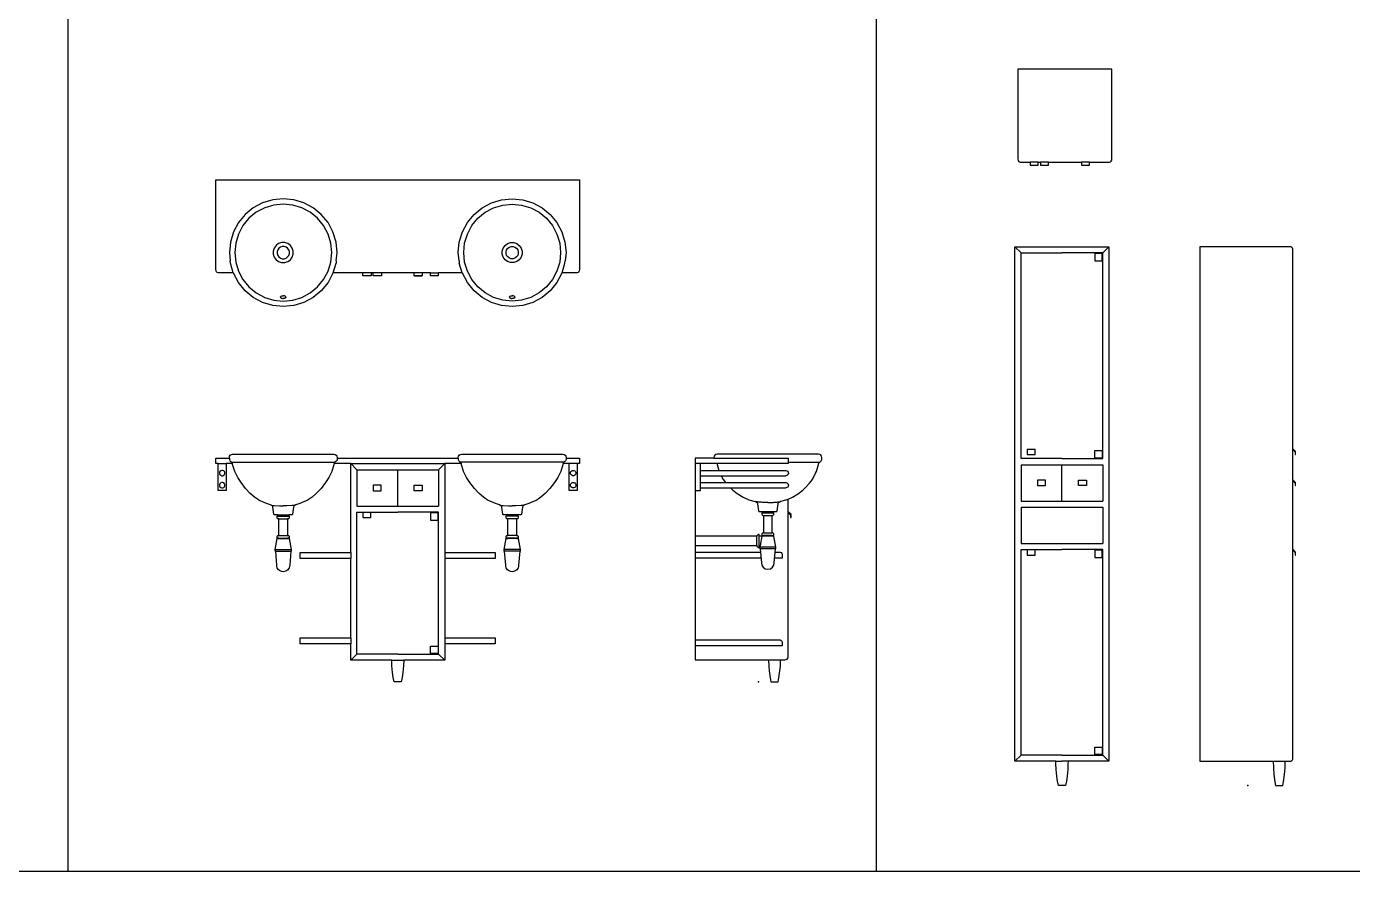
# Model space of a CAD drawing. Header units: millimetres. Extents: x 238.8 to 256.8, y 165 to 177.8.
# Drawn here: x 247.605 to 252.528, y 164.971 to 168.107 of the extents above; entities that cross this region are included whole.
import ezdxf

# ---------------------------------------------------------------- set-up
doc = ezdxf.new("R2010")
doc.units = ezdxf.units.MM

msp = doc.modelspace()

# ---------------------------------------------------------------- linework, layer by layer
at = {"color": 252}
for p, q in [((247.7604, 164.971), (247.7604, 177.771)), ((250.7604, 177.771), (250.7604, 164.971)), ((256.7604, 164.971), (238.7604, 164.971))]:
    msp.add_line(p, q, dxfattribs=at)
at = {"color": 175}
for p, q in [((251.3613, 167.604), (251.3313, 167.604)), ((251.3998, 167.604), (251.3698, 167.604)), ((251.5517, 167.604), (251.5217, 167.604)), ((248.4818, 167.4527), (248.4473, 167.4343)), ((248.5194, 167.4641), (248.4818, 167.4527)), ((248.5233, 167.4445), (248.4895, 167.4343)), ((248.5584, 167.468), (248.5194, 167.4641)), ((248.5584, 167.448), (248.5233, 167.4445)), ((248.5974, 167.4641), (248.5584, 167.468)), ((248.5935, 167.4445), (248.5584, 167.448)), ((248.6273, 167.4343), (248.5935, 167.4445)), ((248.6349, 167.4527), (248.5974, 167.4641)), ((248.6695, 167.4343), (248.6349, 167.4527)), ((249.2973, 167.4343), (249.3318, 167.4527)), ((249.3318, 167.4527), (249.3694, 167.4641)), ((249.3395, 167.4343), (249.3733, 167.4445)), ((249.3694, 167.4641), (249.4084, 167.468)), ((249.3733, 167.4445), (249.4084, 167.448)), ((249.4084, 167.468), (249.4474, 167.4641)), ((249.4084, 167.448), (249.4435, 167.4445)), ((249.4435, 167.4445), (249.4773, 167.4343)), ((249.4474, 167.4641), (249.4849, 167.4527)), ((249.4849, 167.4527), (249.5195, 167.4343)), ((248.4169, 167.4094), (248.3921, 167.3791)), ((248.4311, 167.3952), (248.4087, 167.368)), ((248.4473, 167.4343), (248.4169, 167.4094)), ((248.4584, 167.4176), (248.4311, 167.3952)), ((248.4895, 167.4343), (248.4584, 167.4176)), ((248.6584, 167.4176), (248.6273, 167.4343)), ((248.6857, 167.3952), (248.6584, 167.4176)), ((248.6998, 167.4094), (248.6695, 167.4343)), ((248.708, 167.368), (248.6857, 167.3952)), ((248.7247, 167.3791), (248.6998, 167.4094)), ((249.2421, 167.3791), (249.2669, 167.4094)), ((249.2587, 167.368), (249.2811, 167.3952)), ((249.2669, 167.4094), (249.2973, 167.4343)), ((249.2811, 167.3952), (249.3084, 167.4176)), ((249.3084, 167.4176), (249.3395, 167.4343)), ((249.4773, 167.4343), (249.5084, 167.4176)), ((249.5084, 167.4176), (249.5357, 167.3952)), ((249.5195, 167.4343), (249.5498, 167.4094)), ((249.5357, 167.3952), (249.558, 167.368)), ((249.5498, 167.4094), (249.5747, 167.3791)), ((248.3736, 167.3445), (248.3622, 167.307)), ((248.3921, 167.3791), (248.3736, 167.3445)), ((248.4087, 167.368), (248.3921, 167.3369)), ((248.7247, 167.3369), (248.708, 167.368)), ((248.7431, 167.3445), (248.7247, 167.3791)), ((248.7545, 167.307), (248.7431, 167.3445)), ((249.2122, 167.307), (249.2236, 167.3445)), ((249.2236, 167.3445), (249.2421, 167.3791)), ((249.2421, 167.3369), (249.2587, 167.368)), ((249.558, 167.368), (249.5747, 167.3369)), ((249.5747, 167.3791), (249.5931, 167.3445)), ((249.5931, 167.3445), (249.6045, 167.307)), ((248.3622, 167.307), (248.3584, 167.268)), ((248.3818, 167.3031), (248.3784, 167.268)), ((248.3921, 167.3369), (248.3818, 167.3031)), ((248.5319, 167.2945), (248.525, 167.285)), ((248.5413, 167.3014), (248.5319, 167.2945)), ((248.5525, 167.305), (248.5413, 167.3014)), ((248.5548, 167.2907), (248.5479, 167.2885)), ((248.5642, 167.305), (248.5525, 167.305)), ((248.562, 167.2907), (248.5548, 167.2907)), ((248.5688, 167.2885), (248.562, 167.2907)), ((248.5754, 167.3014), (248.5642, 167.305)), ((248.5849, 167.2945), (248.5754, 167.3014)), ((248.5918, 167.285), (248.5849, 167.2945)), ((248.7349, 167.3031), (248.7247, 167.3369)), ((248.7384, 167.268), (248.7349, 167.3031)), ((248.7584, 167.268), (248.7545, 167.307)), ((249.2084, 167.268), (249.2122, 167.307)), ((249.2284, 167.268), (249.2318, 167.3031)), ((249.2318, 167.3031), (249.2421, 167.3369)), ((249.375, 167.285), (249.3819, 167.2945)), ((249.3819, 167.2945), (249.3913, 167.3014)), ((249.3913, 167.3014), (249.4025, 167.305)), ((249.3979, 167.2885), (249.4048, 167.2907)), ((249.4025, 167.305), (249.4142, 167.305)), ((249.4048, 167.2907), (249.412, 167.2907)), ((249.412, 167.2907), (249.4188, 167.2885)), ((249.4142, 167.305), (249.4254, 167.3014)), ((249.4254, 167.3014), (249.4349, 167.2945)), ((249.4349, 167.2945), (249.4418, 167.285)), ((249.5747, 167.3369), (249.5849, 167.3031)), ((249.5849, 167.3031), (249.5884, 167.268)), ((249.6045, 167.307), (249.6084, 167.268)), ((251.2978, 167.2672), (251.2752, 167.2898)), ((251.6016, 167.2672), (251.6242, 167.2898)), ((248.3584, 167.268), (248.3613, 167.238)), ((248.3784, 167.268), (248.3818, 167.2329)), ((248.525, 167.285), (248.5213, 167.2738)), ((248.5213, 167.2738), (248.5213, 167.2621)), ((248.5213, 167.2621), (248.525, 167.2509)), ((248.525, 167.2509), (248.5319, 167.2415)), ((248.5319, 167.2415), (248.5413, 167.2346)), ((248.5379, 167.2784), (248.5357, 167.2716)), ((248.5357, 167.2716), (248.5357, 167.2644)), ((248.5357, 167.2644), (248.5379, 167.2575)), ((248.5421, 167.2842), (248.5379, 167.2784)), ((248.5379, 167.2575), (248.5421, 167.2517)), ((248.5479, 167.2885), (248.5421, 167.2842)), ((248.5421, 167.2517), (248.5479, 167.2475)), ((248.5479, 167.2475), (248.5548, 167.2453)), ((248.5548, 167.2453), (248.562, 167.2453)), ((248.562, 167.2453), (248.5688, 167.2475)), ((248.5746, 167.2842), (248.5688, 167.2885)), ((248.5688, 167.2475), (248.5746, 167.2517)), ((248.5789, 167.2784), (248.5746, 167.2842)), ((248.5746, 167.2517), (248.5789, 167.2575)), ((248.5754, 167.2346), (248.5849, 167.2415)), ((248.5811, 167.2716), (248.5789, 167.2784)), ((248.5789, 167.2575), (248.5811, 167.2644)), ((248.5811, 167.2644), (248.5811, 167.2716)), ((248.5849, 167.2415), (248.5918, 167.2509)), ((248.5954, 167.2738), (248.5918, 167.285)), ((248.5918, 167.2509), (248.5954, 167.2621)), ((248.5954, 167.2621), (248.5954, 167.2738)), ((248.7349, 167.2329), (248.7384, 167.268)), ((248.7554, 167.238), (248.7584, 167.268)), ((249.2113, 167.238), (249.2084, 167.268)), ((249.2318, 167.2329), (249.2284, 167.268)), ((249.3713, 167.2738), (249.375, 167.285)), ((249.3713, 167.2621), (249.3713, 167.2738)), ((249.375, 167.2509), (249.3713, 167.2621)), ((249.3819, 167.2415), (249.375, 167.2509)), ((249.3913, 167.2346), (249.3819, 167.2415)), ((249.3857, 167.2716), (249.3879, 167.2784)), ((249.3857, 167.2644), (249.3857, 167.2716)), ((249.3879, 167.2575), (249.3857, 167.2644)), ((249.3879, 167.2784), (249.3921, 167.2842)), ((249.3921, 167.2517), (249.3879, 167.2575)), ((249.3921, 167.2842), (249.3979, 167.2885)), ((249.3979, 167.2475), (249.3921, 167.2517)), ((249.4048, 167.2453), (249.3979, 167.2475)), ((249.412, 167.2453), (249.4048, 167.2453)), ((249.4188, 167.2475), (249.412, 167.2453)), ((249.4188, 167.2885), (249.4246, 167.2842)), ((249.4246, 167.2517), (249.4188, 167.2475)), ((249.4246, 167.2842), (249.4289, 167.2784)), ((249.4289, 167.2575), (249.4246, 167.2517)), ((249.4349, 167.2415), (249.4254, 167.2346)), ((249.4289, 167.2784), (249.4311, 167.2716)), ((249.4311, 167.2644), (249.4289, 167.2575)), ((249.4311, 167.2716), (249.4311, 167.2644)), ((249.4418, 167.2509), (249.4349, 167.2415)), ((249.4418, 167.285), (249.4454, 167.2738)), ((249.4454, 167.2621), (249.4418, 167.2509)), ((249.4454, 167.2738), (249.4454, 167.2621)), ((249.5884, 167.268), (249.5849, 167.2329)), ((249.6084, 167.268), (249.6054, 167.238)), ((251.2978, 166.5034), (251.2978, 167.2672)), ((251.2978, 167.2672), (251.4497, 167.2672)), ((251.6016, 167.2672), (251.4497, 167.2672)), ((251.572, 167.265), (251.572, 167.2375)), ((251.5995, 167.265), (251.572, 167.265)), ((251.5995, 167.2375), (251.5995, 167.265)), ((251.6016, 166.5034), (251.6016, 167.2672)), ((248.3622, 167.229), (248.3613, 167.238)), ((248.3731, 167.193), (248.3622, 167.229)), ((248.3818, 167.2329), (248.3921, 167.1991)), ((248.3921, 167.1991), (248.4087, 167.168)), ((248.5413, 167.2346), (248.5525, 167.2309)), ((248.5525, 167.2309), (248.5642, 167.2309)), ((248.5642, 167.2309), (248.5754, 167.2346)), ((248.708, 167.168), (248.7247, 167.1991)), ((248.7247, 167.1991), (248.7349, 167.2329)), ((248.7436, 167.193), (248.7545, 167.229)), ((248.7554, 167.238), (248.7545, 167.229)), ((248.7554, 167.238), (248.7554, 167.238)), ((248.8844, 167.193), (248.8544, 167.193)), ((248.9229, 167.193), (248.8929, 167.193)), ((249.0748, 167.193), (249.0448, 167.193)), ((249.1056, 167.193), (249.1331, 167.193)), ((249.2113, 167.238), (249.2113, 167.238)), ((249.2113, 167.238), (249.2122, 167.229)), ((249.2231, 167.193), (249.2122, 167.229)), ((249.2421, 167.1991), (249.2318, 167.2329)), ((249.2587, 167.168), (249.2421, 167.1991)), ((249.4025, 167.2309), (249.3913, 167.2346)), ((249.4142, 167.2309), (249.4025, 167.2309)), ((249.4254, 167.2346), (249.4142, 167.2309)), ((249.5747, 167.1991), (249.558, 167.168)), ((249.5849, 167.2329), (249.5747, 167.1991)), ((249.5936, 167.193), (249.6045, 167.229)), ((249.6045, 167.229), (249.6054, 167.238)), ((251.572, 167.2375), (251.5995, 167.2375)), ((248.4087, 167.168), (248.4311, 167.1407)), ((248.6857, 167.1407), (248.708, 167.168)), ((249.0448, 167.1819), (249.0748, 167.1819)), ((249.2811, 167.1407), (249.2587, 167.168)), ((249.558, 167.168), (249.5357, 167.1407)), ((248.4311, 167.1407), (248.4584, 167.1183)), ((248.4584, 167.1183), (248.4895, 167.1017)), ((248.4895, 167.1017), (248.5233, 167.0914)), ((248.5484, 167.103), (248.5488, 167.1044)), ((248.5484, 167.103), (248.5488, 167.1015)), ((248.5488, 167.1044), (248.5498, 167.1056)), ((248.5488, 167.1015), (248.5498, 167.1004)), ((248.5498, 167.1056), (248.5513, 167.1065)), ((248.5498, 167.1004), (248.5513, 167.0994)), ((248.5513, 167.1065), (248.5531, 167.1072)), ((248.5513, 167.0994), (248.5531, 167.0987)), ((248.5531, 167.1072), (248.5553, 167.1077)), ((248.5531, 167.0987), (248.5553, 167.0982)), ((248.5553, 167.1077), (248.5584, 167.108)), ((248.5553, 167.0982), (248.5584, 167.098)), ((248.5615, 167.1077), (248.5584, 167.108)), ((248.5615, 167.0982), (248.5584, 167.098)), ((248.5637, 167.1072), (248.5615, 167.1077)), ((248.5637, 167.0987), (248.5615, 167.0982)), ((248.5654, 167.1065), (248.5637, 167.1072)), ((248.5654, 167.0994), (248.5637, 167.0987)), ((248.5669, 167.1056), (248.5654, 167.1065)), ((248.5669, 167.1004), (248.5654, 167.0994)), ((248.5679, 167.1044), (248.5669, 167.1056)), ((248.5679, 167.1015), (248.5669, 167.1004)), ((248.5684, 167.103), (248.5679, 167.1044)), ((248.5684, 167.103), (248.5679, 167.1015)), ((248.5935, 167.0914), (248.6273, 167.1017)), ((248.6273, 167.1017), (248.6584, 167.1183)), ((248.6584, 167.1183), (248.6857, 167.1407)), ((249.3084, 167.1183), (249.2811, 167.1407)), ((249.3395, 167.1017), (249.3084, 167.1183)), ((249.3733, 167.0914), (249.3395, 167.1017)), ((249.3984, 167.103), (249.3988, 167.1044)), ((249.3984, 167.103), (249.3988, 167.1015)), ((249.3988, 167.1044), (249.3998, 167.1056)), ((249.3988, 167.1015), (249.3998, 167.1004)), ((249.3998, 167.1056), (249.4013, 167.1065)), ((249.3998, 167.1004), (249.4013, 167.0994)), ((249.4013, 167.1065), (249.4031, 167.1072)), ((249.4013, 167.0994), (249.4031, 167.0987)), ((249.4031, 167.1072), (249.4053, 167.1077)), ((249.4031, 167.0987), (249.4053, 167.0982)), ((249.4053, 167.1077), (249.4084, 167.108)), ((249.4053, 167.0982), (249.4084, 167.098)), ((249.4115, 167.1077), (249.4084, 167.108)), ((249.4115, 167.0982), (249.4084, 167.098)), ((249.4137, 167.1072), (249.4115, 167.1077)), ((249.4137, 167.0987), (249.4115, 167.0982)), ((249.4154, 167.1065), (249.4137, 167.1072)), ((249.4154, 167.0994), (249.4137, 167.0987)), ((249.4169, 167.1056), (249.4154, 167.1065)), ((249.4169, 167.1004), (249.4154, 167.0994)), ((249.4179, 167.1044), (249.4169, 167.1056)), ((249.4179, 167.1015), (249.4169, 167.1004)), ((249.4184, 167.103), (249.4179, 167.1044)), ((249.4184, 167.103), (249.4179, 167.1015)), ((249.4773, 167.1017), (249.4435, 167.0914)), ((249.5084, 167.1183), (249.4773, 167.1017)), ((249.5357, 167.1407), (249.5084, 167.1183)), ((248.5233, 167.0914), (248.5584, 167.088)), ((248.5584, 167.088), (248.5935, 167.0914)), ((249.4084, 167.088), (249.3733, 167.0914)), ((249.4435, 167.0914), (249.4084, 167.088)), ((248.3584, 166.5048), (248.3584, 166.4999)), ((248.7584, 166.5048), (248.7584, 166.4999)), ((249.2084, 166.5048), (249.2084, 166.4999)), ((249.6084, 166.5048), (249.6084, 166.4999)), ((250.1577, 166.5048), (250.4342, 166.5048)), ((250.4342, 166.4868), (250.4342, 166.5048)), ((251.4497, 166.5034), (251.2978, 166.5034)), ((251.3203, 166.5386), (251.3203, 166.5186)), ((251.3203, 166.5386), (251.3503, 166.5386)), ((251.3203, 166.5186), (251.3503, 166.5186)), ((251.3503, 166.5186), (251.3503, 166.5386)), ((251.4497, 166.5034), (251.6016, 166.5034)), ((251.572, 166.5056), (251.572, 166.5331)), ((251.572, 166.5331), (251.5995, 166.5331)), ((251.5995, 166.5056), (251.572, 166.5056)), ((251.5995, 166.5331), (251.5995, 166.5056)), ((252.3064, 166.5386), (252.3064, 166.5366)), ((248.3168, 166.4848), (248.3468, 166.4848)), ((248.3235, 166.4553), (248.322, 166.4517)), ((248.3263, 166.4581), (248.3235, 166.4553)), ((248.3299, 166.4596), (248.3263, 166.4581)), ((248.3338, 166.4596), (248.3299, 166.4596)), ((248.3374, 166.4581), (248.3338, 166.4596)), ((248.3401, 166.4553), (248.3374, 166.4581)), ((248.3416, 166.4517), (248.3401, 166.4553)), ((248.3584, 166.4999), (248.3599, 166.4957)), ((248.3599, 166.4957), (248.3633, 166.4921)), ((248.3633, 166.4921), (248.3669, 166.4902)), ((248.3669, 166.4902), (248.3682, 166.4889)), ((248.3669, 166.4902), (248.7498, 166.4902)), ((248.3682, 166.4889), (248.3692, 166.4848)), ((248.7481, 166.4868), (248.7475, 166.4848)), ((248.7486, 166.4889), (248.7481, 166.4868)), ((248.7498, 166.4902), (248.7486, 166.4889)), ((248.7534, 166.4921), (248.7498, 166.4902)), ((248.7568, 166.4957), (248.7534, 166.4921)), ((248.7584, 166.4999), (248.7568, 166.4957)), ((248.8315, 166.4618), (248.8089, 166.4848)), ((248.8089, 166.4848), (249.1579, 166.4848)), ((248.8315, 166.4618), (249.1353, 166.4618)), ((248.8315, 166.4618), (248.8315, 166.327)), ((248.9834, 166.3268), (248.9834, 166.4618)), ((249.1353, 166.4618), (249.1579, 166.4848)), ((249.1353, 166.4618), (249.1353, 166.327)), ((249.2084, 166.4999), (249.2099, 166.4957)), ((249.2099, 166.4957), (249.2133, 166.4921)), ((249.2133, 166.4921), (249.2169, 166.4902)), ((249.5998, 166.4902), (249.2169, 166.4902)), ((249.2169, 166.4902), (249.2182, 166.4889)), ((249.2182, 166.4889), (249.2186, 166.4868)), ((249.2186, 166.4868), (249.2192, 166.4848)), ((249.5986, 166.4889), (249.5975, 166.4848)), ((249.5998, 166.4902), (249.5986, 166.4889)), ((249.6034, 166.4921), (249.5998, 166.4902)), ((249.6068, 166.4957), (249.6034, 166.4921)), ((249.6084, 166.4999), (249.6068, 166.4957)), ((249.6499, 166.4848), (249.6199, 166.4848)), ((249.6251, 166.4517), (249.6266, 166.4553)), ((249.6266, 166.4553), (249.6294, 166.4581)), ((249.6294, 166.4581), (249.633, 166.4596)), ((249.633, 166.4596), (249.6369, 166.4596)), ((249.6369, 166.4596), (249.6405, 166.4581)), ((249.6405, 166.4581), (249.6432, 166.4553)), ((249.6432, 166.4553), (249.6447, 166.4517)), ((250.0877, 166.4868), (250.4342, 166.4868)), ((250.1077, 166.3848), (250.1077, 166.4868)), ((250.1077, 166.4596), (250.4244, 166.4596)), ((250.1679, 166.4868), (250.176, 166.4596)), ((250.4244, 166.4596), (250.4288, 166.4585)), ((250.4288, 166.4585), (250.4316, 166.4565)), ((250.4316, 166.4565), (250.4335, 166.4534)), ((250.4335, 166.4534), (250.4343, 166.4496)), ((250.4342, 166.4902), (250.5491, 166.4902)), ((251.2978, 166.4808), (251.6016, 166.4808)), ((251.2978, 166.4808), (251.2978, 166.3458)), ((251.4497, 166.3458), (251.4497, 166.4808)), ((251.6016, 166.4808), (251.6016, 166.3458)), ((248.322, 166.4517), (248.322, 166.4478)), ((248.322, 166.4478), (248.3235, 166.4442)), ((248.3235, 166.4103), (248.322, 166.4067)), ((248.322, 166.4067), (248.322, 166.4028)), ((248.3235, 166.4442), (248.3263, 166.4415)), ((248.3263, 166.4131), (248.3235, 166.4103)), ((248.3263, 166.4415), (248.3299, 166.44)), ((248.3299, 166.4146), (248.3263, 166.4131)), ((248.3299, 166.44), (248.3338, 166.44)), ((248.3338, 166.4146), (248.3299, 166.4146)), ((248.3338, 166.44), (248.3374, 166.4415)), ((248.3374, 166.4131), (248.3338, 166.4146)), ((248.3374, 166.4415), (248.3401, 166.4442)), ((248.3401, 166.4103), (248.3374, 166.4131)), ((248.3401, 166.4442), (248.3416, 166.4478)), ((248.3416, 166.4067), (248.3401, 166.4103)), ((248.3416, 166.4478), (248.3416, 166.4517)), ((248.3416, 166.4028), (248.3416, 166.4067)), ((248.8924, 166.4043), (248.8924, 166.3843)), ((248.9224, 166.4043), (248.8924, 166.4043)), ((248.9224, 166.3843), (248.9224, 166.4043)), ((249.0443, 166.3843), (249.0443, 166.4043)), ((249.0443, 166.4043), (249.0743, 166.4043)), ((249.0743, 166.4043), (249.0743, 166.3843)), ((249.6251, 166.4478), (249.6251, 166.4517)), ((249.6266, 166.4442), (249.6251, 166.4478)), ((249.6251, 166.4067), (249.6266, 166.4103)), ((249.6251, 166.4028), (249.6251, 166.4067)), ((249.6294, 166.4415), (249.6266, 166.4442)), ((249.6266, 166.4103), (249.6294, 166.4131)), ((249.633, 166.44), (249.6294, 166.4415)), ((249.6294, 166.4131), (249.633, 166.4146)), ((249.6369, 166.44), (249.633, 166.44)), ((249.633, 166.4146), (249.6369, 166.4146)), ((249.6405, 166.4415), (249.6369, 166.44)), ((249.6369, 166.4146), (249.6405, 166.4131)), ((249.6432, 166.4442), (249.6405, 166.4415)), ((249.6405, 166.4131), (249.6432, 166.4103)), ((249.6447, 166.4478), (249.6432, 166.4442)), ((249.6432, 166.4103), (249.6447, 166.4067)), ((249.6447, 166.4517), (249.6447, 166.4478)), ((249.6447, 166.4067), (249.6447, 166.4028)), ((250.1077, 166.44), (250.4244, 166.44)), ((250.1077, 166.4146), (250.4244, 166.4146)), ((250.1849, 166.44), (250.1915, 166.4263)), ((250.1915, 166.4263), (250.2005, 166.4146)), ((250.4287, 166.441), (250.4244, 166.44)), ((250.4244, 166.4146), (250.4288, 166.4135)), ((250.4314, 166.4429), (250.4287, 166.441)), ((250.4288, 166.4135), (250.4316, 166.4115)), ((250.4333, 166.4456), (250.4314, 166.4429)), ((250.4316, 166.4115), (250.4335, 166.4084)), ((250.4343, 166.4496), (250.4333, 166.4456)), ((250.4343, 166.4046), (250.4333, 166.4006)), ((250.4335, 166.4084), (250.4343, 166.4046)), ((251.3588, 166.4233), (251.3588, 166.4033)), ((251.3888, 166.4233), (251.3588, 166.4233)), ((251.3888, 166.4033), (251.3888, 166.4233)), ((251.5107, 166.4033), (251.5107, 166.4233)), ((251.5107, 166.4233), (251.5407, 166.4233)), ((251.5407, 166.4233), (251.5407, 166.4033)), ((252.3064, 166.4233), (252.3064, 166.4212)), ((248.322, 166.4028), (248.3235, 166.3992)), ((248.3235, 166.3992), (248.3263, 166.3965)), ((248.3263, 166.3965), (248.3299, 166.395)), ((248.3299, 166.395), (248.3338, 166.395)), ((248.3338, 166.395), (248.3374, 166.3965)), ((248.3374, 166.3965), (248.3401, 166.3992)), ((248.3401, 166.3992), (248.3416, 166.4028)), ((248.8924, 166.3843), (248.9224, 166.3843)), ((249.0743, 166.3843), (249.0443, 166.3843)), ((249.6266, 166.3992), (249.6251, 166.4028)), ((249.6294, 166.3965), (249.6266, 166.3992)), ((249.633, 166.395), (249.6294, 166.3965)), ((249.6369, 166.395), (249.633, 166.395)), ((249.6405, 166.3965), (249.6369, 166.395)), ((249.6432, 166.3992), (249.6405, 166.3965)), ((249.6447, 166.4028), (249.6432, 166.3992)), ((250.0877, 166.3848), (250.1077, 166.3848)), ((250.1077, 166.395), (250.4244, 166.395)), ((250.2187, 166.395), (250.2277, 166.3864)), ((250.2277, 166.3864), (250.2442, 166.3735)), ((250.2442, 166.3735), (250.2657, 166.3603)), ((250.2657, 166.3603), (250.2869, 166.3509)), ((250.4287, 166.396), (250.4244, 166.395)), ((250.4314, 166.3979), (250.4287, 166.396)), ((250.4333, 166.4006), (250.4314, 166.3979)), ((251.3588, 166.4033), (251.3888, 166.4033)), ((251.5407, 166.4033), (251.5107, 166.4033)), ((248.5117, 166.3312), (248.5199, 166.3299)), ((248.5199, 166.3299), (248.525, 166.3295)), ((248.525, 166.3295), (248.545, 166.3282)), ((248.545, 166.3282), (248.5583, 166.3281)), ((248.5583, 166.3281), (248.5584, 166.3281)), ((248.5718, 166.3282), (248.5584, 166.3281)), ((248.5584, 166.3281), (248.5584, 166.3281)), ((248.5918, 166.3295), (248.5718, 166.3282)), ((248.5969, 166.3299), (248.5918, 166.3295)), ((248.605, 166.3312), (248.5969, 166.3299)), ((248.8315, 166.327), (249.1353, 166.327)), ((249.3617, 166.3312), (249.3699, 166.3299)), ((249.3699, 166.3299), (249.375, 166.3295)), ((249.375, 166.3295), (249.395, 166.3282)), ((249.395, 166.3282), (249.4083, 166.3281)), ((249.4083, 166.3281), (249.4084, 166.3281)), ((249.4218, 166.3282), (249.4084, 166.3281)), ((249.4084, 166.3281), (249.4084, 166.3281)), ((249.4418, 166.3295), (249.4218, 166.3282)), ((249.4469, 166.3299), (249.4418, 166.3295)), ((249.455, 166.3312), (249.4469, 166.3299)), ((250.2869, 166.3509), (250.311, 166.3437)), ((250.3143, 166.3432), (250.311, 166.3437)), ((250.3127, 166.3433), (250.311, 166.3437)), ((250.3127, 166.3433), (250.3133, 166.3431)), ((250.3133, 166.3431), (250.3138, 166.3428)), ((250.3138, 166.3428), (250.3144, 166.3426)), ((250.3176, 166.3428), (250.3143, 166.3432)), ((250.3144, 166.3426), (250.3149, 166.3422)), ((250.3149, 166.3422), (250.3154, 166.3419)), ((250.3154, 166.3419), (250.3159, 166.3415)), ((250.3159, 166.3415), (250.3164, 166.3411)), ((250.3164, 166.3411), (250.3168, 166.3406)), ((250.3168, 166.3406), (250.3172, 166.3402)), ((250.3172, 166.3402), (250.3176, 166.3397)), ((250.3209, 166.3424), (250.3176, 166.3428)), ((250.3176, 166.3397), (250.318, 166.3391)), ((250.318, 166.3391), (250.3183, 166.3386)), ((250.3183, 166.3386), (250.3186, 166.3381)), ((250.3186, 166.3381), (250.3188, 166.3375)), ((250.3188, 166.3375), (250.319, 166.3369)), ((250.319, 166.3369), (250.3192, 166.3364)), ((250.3192, 166.3364), (250.3193, 166.3358)), ((250.3193, 166.3358), (250.3194, 166.3352)), ((250.3194, 166.3352), (250.323, 166.3093)), ((250.3243, 166.342), (250.3209, 166.3424)), ((250.323, 166.3093), (250.3231, 166.3091)), ((250.3231, 166.3091), (250.3232, 166.3088)), ((250.3232, 166.3088), (250.3233, 166.3086)), ((250.3233, 166.3086), (250.3234, 166.3084)), ((250.3234, 166.3084), (250.3235, 166.3082)), ((250.3235, 166.3082), (250.3237, 166.308)), ((250.3237, 166.308), (250.3239, 166.3079)), ((250.3239, 166.3079), (250.3241, 166.3078)), ((250.3241, 166.3078), (250.3244, 166.3077)), ((250.3276, 166.3417), (250.3243, 166.342)), ((250.3244, 166.3077), (250.3246, 166.3076)), ((250.3246, 166.3076), (250.3248, 166.3076)), ((250.3248, 166.3076), (250.325, 166.3076)), ((250.325, 166.3076), (250.3367, 166.3076)), ((250.3309, 166.3414), (250.3276, 166.3417)), ((250.3342, 166.3412), (250.3309, 166.3414)), ((250.3376, 166.341), (250.3342, 166.3412)), ((250.3367, 166.3076), (250.3787, 166.3076)), ((250.3367, 166.3076), (250.3367, 166.302)), ((250.3409, 166.3408), (250.3376, 166.341)), ((250.3443, 166.3407), (250.3409, 166.3408)), ((250.3476, 166.3406), (250.3443, 166.3407)), ((250.3509, 166.3406), (250.3476, 166.3406)), ((250.3543, 166.3406), (250.3509, 166.3406)), ((250.3576, 166.3406), (250.3543, 166.3406)), ((250.3577, 166.3406), (250.361, 166.3406)), ((250.361, 166.3406), (250.3644, 166.3406)), ((250.3644, 166.3406), (250.3677, 166.3406)), ((250.3677, 166.3406), (250.3711, 166.3407)), ((250.3711, 166.3407), (250.3744, 166.3408)), ((250.3744, 166.3408), (250.3777, 166.341)), ((250.3777, 166.341), (250.3811, 166.3412)), ((250.3787, 166.302), (250.3787, 166.3076)), ((250.3787, 166.3076), (250.3903, 166.3076)), ((250.3811, 166.3412), (250.3844, 166.3414)), ((250.3844, 166.3414), (250.3877, 166.3417)), ((250.3877, 166.3417), (250.3911, 166.342)), ((250.3903, 166.3076), (250.3905, 166.3076)), ((250.3905, 166.3076), (250.3907, 166.3076)), ((250.3907, 166.3076), (250.391, 166.3077)), ((250.391, 166.3077), (250.3912, 166.3078)), ((250.3911, 166.342), (250.3944, 166.3424)), ((250.3912, 166.3078), (250.3914, 166.3079)), ((250.3914, 166.3079), (250.3916, 166.308)), ((250.3916, 166.308), (250.3918, 166.3082)), ((250.3918, 166.3082), (250.3919, 166.3084)), ((250.3919, 166.3084), (250.3921, 166.3086)), ((250.3921, 166.3086), (250.3922, 166.3088)), ((250.3922, 166.3091), (250.3923, 166.3093)), ((250.3922, 166.3088), (250.3922, 166.3091)), ((250.3923, 166.3093), (250.3959, 166.3352)), ((250.3944, 166.3424), (250.3977, 166.3428)), ((250.3959, 166.3352), (250.396, 166.3358)), ((250.396, 166.3358), (250.3961, 166.3364)), ((250.3961, 166.3364), (250.3963, 166.3369)), ((250.3963, 166.3369), (250.3965, 166.3375)), ((250.3965, 166.3375), (250.3968, 166.3381)), ((250.3968, 166.3381), (250.397, 166.3386)), ((250.397, 166.3386), (250.3973, 166.3391)), ((250.3973, 166.3391), (250.3977, 166.3397)), ((250.3977, 166.3428), (250.401, 166.3432)), ((250.3977, 166.3397), (250.3981, 166.3402)), ((250.3981, 166.3402), (250.3985, 166.3406)), ((250.3985, 166.3406), (250.3989, 166.3411)), ((250.3989, 166.3411), (250.3994, 166.3415)), ((250.3994, 166.3415), (250.3999, 166.3419)), ((250.3999, 166.3419), (250.4004, 166.3422)), ((250.4004, 166.3422), (250.4009, 166.3426)), ((250.4009, 166.3426), (250.4015, 166.3428)), ((250.401, 166.3432), (250.4043, 166.3437)), ((250.4015, 166.3428), (250.402, 166.3431)), ((250.402, 166.3431), (250.4026, 166.3433)), ((250.4026, 166.3433), (250.4032, 166.3435)), ((250.4032, 166.3435), (250.4043, 166.3437)), ((250.4284, 166.3509), (250.4043, 166.3437)), ((250.4284, 166.3509), (250.4327, 166.3528)), ((251.2978, 166.3458), (251.6016, 166.3458)), ((251.2978, 166.3228), (251.6016, 166.3228)), ((251.2978, 166.3228), (251.2978, 166.188)), ((251.6016, 166.3228), (251.6016, 166.188)), ((248.5374, 166.295), (248.5794, 166.295)), ((248.5374, 166.2895), (248.5794, 166.2895)), ((248.5424, 166.2795), (248.5744, 166.2795)), ((248.8315, 165.7774), (248.8315, 166.3043)), ((248.8315, 166.3043), (248.9834, 166.3043)), ((248.8539, 166.3043), (248.8539, 166.2843)), ((248.8539, 166.2843), (248.8839, 166.2843)), ((248.8839, 166.2843), (248.8839, 166.3043)), ((249.1353, 166.3043), (248.9834, 166.3043)), ((249.1056, 166.3022), (249.1056, 166.2747)), ((249.1331, 166.3022), (249.1056, 166.3022)), ((249.1056, 166.2747), (249.1331, 166.2747)), ((249.1331, 166.2747), (249.1331, 166.3022)), ((249.1353, 165.7774), (249.1353, 166.3043)), ((249.4294, 166.295), (249.3874, 166.295)), ((249.4294, 166.2895), (249.3874, 166.2895)), ((249.4244, 166.2795), (249.3924, 166.2795)), ((250.3367, 166.302), (250.3352, 166.302)), ((250.3352, 166.302), (250.3352, 166.296)), ((250.3352, 166.296), (250.3392, 166.292)), ((250.3367, 166.302), (250.3787, 166.302)), ((250.3392, 166.292), (250.3417, 166.292)), ((250.3417, 166.292), (250.3737, 166.292)), ((250.3417, 166.292), (250.3417, 166.2278)), ((250.3737, 166.2278), (250.3737, 166.292)), ((250.3737, 166.292), (250.3762, 166.292)), ((250.3762, 166.292), (250.3802, 166.296)), ((250.3802, 166.302), (250.3787, 166.302)), ((250.3802, 166.296), (250.3802, 166.302)), ((250.4327, 166.3043), (250.4327, 166.3023)), ((248.5424, 166.2185), (248.5744, 166.2185)), ((248.5424, 166.2085), (248.5744, 166.2085)), ((248.5424, 166.2065), (248.5744, 166.2065)), ((249.4244, 166.2185), (249.3924, 166.2185)), ((249.4244, 166.2085), (249.3924, 166.2085)), ((249.4244, 166.2065), (249.3924, 166.2065)), ((250.317, 166.2153), (250.0877, 166.2153)), ((250.0877, 166.2153), (250.0877, 166.1803)), ((250.322, 166.2216), (250.317, 166.2166)), ((250.317, 166.2166), (250.317, 166.2153)), ((250.317, 166.1803), (250.317, 166.2153)), ((250.3255, 166.2216), (250.322, 166.2216)), ((250.3255, 166.2153), (250.3255, 166.2216)), ((250.3255, 166.1803), (250.3255, 166.2153)), ((250.3351, 166.2153), (250.3255, 166.2153)), ((250.3351, 166.2153), (250.3287, 166.1803)), ((250.3352, 166.2158), (250.3351, 166.2153)), ((250.3392, 166.2278), (250.3352, 166.2238)), ((250.3352, 166.2238), (250.3352, 166.2178)), ((250.3352, 166.2178), (250.3417, 166.2178)), ((250.3417, 166.2158), (250.3352, 166.2158)), ((250.3417, 166.2278), (250.3392, 166.2278)), ((250.3417, 166.2278), (250.3737, 166.2278)), ((250.3737, 166.2178), (250.3417, 166.2178)), ((250.3417, 166.2178), (250.3417, 166.2158)), ((250.3737, 166.2158), (250.3417, 166.2158)), ((250.3762, 166.2278), (250.3737, 166.2278)), ((250.3737, 166.2158), (250.3737, 166.2178)), ((250.3737, 166.2178), (250.3802, 166.2178)), ((250.3802, 166.2158), (250.3737, 166.2158)), ((250.3802, 166.2238), (250.3762, 166.2278)), ((250.3802, 166.2178), (250.3802, 166.2238)), ((250.3877, 166.1748), (250.3802, 166.2158)), ((248.5304, 166.1595), (248.5864, 166.1595)), ((249.4364, 166.1595), (249.3804, 166.1595)), ((250.0877, 166.1803), (250.317, 166.1803)), ((250.317, 166.1803), (250.317, 166.1789)), ((250.317, 166.1789), (250.322, 166.1739)), ((250.322, 166.1739), (250.3255, 166.1739)), ((250.3255, 166.1739), (250.3255, 166.1803)), ((250.3255, 166.1803), (250.3287, 166.1803)), ((250.3287, 166.1803), (250.3277, 166.1748)), ((250.3877, 166.1748), (250.3277, 166.1748)), ((250.3277, 166.1748), (250.3277, 166.1688)), ((250.3277, 166.1688), (250.3297, 166.1688)), ((250.3857, 166.1688), (250.3297, 166.1688)), ((250.3297, 166.1688), (250.3337, 166.1168)), ((250.3817, 166.1168), (250.3857, 166.1688)), ((250.3857, 166.1688), (250.3877, 166.1688)), ((250.3877, 166.1688), (250.3877, 166.1748)), ((251.2978, 166.188), (251.6016, 166.188)), ((251.2978, 165.4024), (251.2978, 166.1654)), ((251.2978, 166.1654), (251.4497, 166.1654)), ((251.3203, 166.1654), (251.3203, 166.1454)), ((251.3503, 166.1454), (251.3503, 166.1654)), ((251.6016, 166.1654), (251.4497, 166.1654)), ((251.572, 166.1632), (251.572, 166.1357)), ((251.5995, 166.1632), (251.572, 166.1632)), ((251.5995, 166.1357), (251.5995, 166.1632)), ((251.6016, 165.4024), (251.6016, 166.1654)), ((252.3064, 166.1654), (252.3064, 166.1633)), ((248.8089, 166.1545), (248.8089, 166.1321)), ((249.1579, 166.1545), (249.1579, 166.1321)), ((250.0877, 166.1564), (250.3306, 166.1564)), ((250.3323, 166.134), (250.0877, 166.134)), ((250.4112, 166.134), (250.383, 166.134)), ((250.3847, 166.1564), (250.3991, 166.1564)), ((250.3991, 166.1564), (250.4033, 166.1558)), ((250.4033, 166.1558), (250.407, 166.1544)), ((250.407, 166.1544), (250.4099, 166.1514)), ((250.4099, 166.1514), (250.4112, 166.1483)), ((250.4112, 166.1483), (250.4112, 166.134)), ((251.3203, 166.1454), (251.3503, 166.1454)), ((251.572, 166.1357), (251.5995, 166.1357)), ((248.8089, 165.8385), (248.8089, 165.8161)), ((249.1579, 165.8385), (249.1579, 165.8161)), ((250.0877, 165.8308), (250.3991, 165.8308)), ((250.3991, 165.8308), (250.4033, 165.8303)), ((250.4033, 165.8303), (250.407, 165.8288)), ((250.407, 165.8288), (250.4099, 165.8258)), ((250.4099, 165.8258), (250.4112, 165.8228)), ((250.4112, 165.8228), (250.4112, 165.8085)), ((248.8315, 165.7774), (248.8089, 165.7548)), ((248.9834, 165.7774), (248.8315, 165.7774)), ((248.9834, 165.7774), (249.1353, 165.7774)), ((249.1056, 165.7796), (249.1056, 165.8071)), ((249.1056, 165.8071), (249.1331, 165.8071)), ((249.1331, 165.7796), (249.1056, 165.7796)), ((249.1331, 165.8071), (249.1331, 165.7796)), ((249.1353, 165.7774), (249.1579, 165.7548)), ((250.4112, 165.8085), (250.0877, 165.8085)), ((248.9611, 165.7548), (249.0056, 165.7548)), ((250.3602, 165.7568), (250.4051, 165.7568)), ((251.572, 165.4046), (251.572, 165.4321)), ((251.572, 165.4321), (251.5995, 165.4321)), ((251.5995, 165.4321), (251.5995, 165.4046)), ((251.2978, 165.4024), (251.2752, 165.3798)), ((251.4497, 165.4024), (251.2978, 165.4024)), ((251.427, 165.3798), (251.4497, 165.3798)), ((251.4497, 165.4024), (251.6016, 165.4024)), ((251.4724, 165.3798), (251.4497, 165.3798)), ((251.5995, 165.4046), (251.572, 165.4046)), ((251.6016, 165.4024), (251.6242, 165.3798)), ((252.2339, 165.3798), (252.2789, 165.3798))]:
    msp.add_line(p, q, dxfattribs=at)
at = {"color": 175, "linetype": 'Continuous'}
for p, q in [((248.591, 166.295), (248.5912, 166.2951)), ((248.5912, 166.2951), (248.5915, 166.2951)), ((248.5915, 166.2951), (248.5917, 166.2952)), ((248.5917, 166.2952), (248.5919, 166.2953)), ((248.5919, 166.2953), (248.5921, 166.2954)), ((248.5921, 166.2954), (248.5923, 166.2955)), ((248.5923, 166.2955), (248.5925, 166.2957)), ((248.5925, 166.2957), (248.5926, 166.2959)), ((248.5926, 166.2959), (248.5928, 166.2961)), ((248.5928, 166.2961), (248.5929, 166.2963)), ((248.5929, 166.2965), (248.593, 166.2968)), ((248.5929, 166.2963), (248.5929, 166.2965)), ((249.3738, 166.2965), (249.3738, 166.2968)), ((249.3739, 166.2963), (249.3738, 166.2965)), ((249.374, 166.2961), (249.3739, 166.2963)), ((249.3741, 166.2959), (249.374, 166.2961)), ((249.3743, 166.2957), (249.3741, 166.2959)), ((249.3744, 166.2955), (249.3743, 166.2957)), ((249.3746, 166.2954), (249.3744, 166.2955)), ((249.3748, 166.2953), (249.3746, 166.2954)), ((249.3751, 166.2952), (249.3748, 166.2953)), ((249.3753, 166.2951), (249.3751, 166.2952)), ((249.3755, 166.2951), (249.3753, 166.2951)), ((249.3757, 166.295), (249.3755, 166.2951)), ((248.5284, 166.1655), (248.5884, 166.1655)), ((249.4384, 166.1655), (249.3784, 166.1655))]:
    msp.add_line(p, q, dxfattribs=at)
at = {"color": 175}
for points in [[(251.2863, 167.949), (251.2863, 167.616), (251.2869, 167.6114), (251.2888, 167.6075), (251.2916, 167.6049), (251.2949, 167.604), (251.3313, 167.604), (251.3313, 167.593), (251.3613, 167.593), (251.3613, 167.604), (251.3698, 167.604), (251.3698, 167.593), (251.3998, 167.593), (251.3998, 167.604), (251.5217, 167.604), (251.5217, 167.593), (251.5517, 167.593), (251.5517, 167.604), (251.6267, 167.604), (251.63, 167.6049), (251.6328, 167.6075), (251.6347, 167.6114), (251.6353, 167.616), (251.6353, 167.949)], [(249.1056, 167.1819), (249.1056, 167.193), (249.0748, 167.193), (249.0748, 167.1819), (249.0448, 167.1819), (249.0448, 167.193), (248.9229, 167.193), (248.9229, 167.1819), (248.8929, 167.1819), (248.8929, 167.193), (248.8844, 167.193), (248.8844, 167.1819), (248.8544, 167.1819), (248.8544, 167.193), (248.7436, 167.193), (248.7431, 167.1914), (248.7247, 167.1569), (248.6998, 167.1265), (248.6695, 167.1017), (248.6349, 167.0832), (248.5974, 167.0718), (248.5584, 167.068), (248.5194, 167.0718), (248.4818, 167.0832), (248.4473, 167.1017), (248.4169, 167.1265), (248.3921, 167.1569), (248.3736, 167.1914), (248.3731, 167.193), (248.317, 167.193), (248.3136, 167.1939), (248.3109, 167.1964), (248.309, 167.2004), (248.3084, 167.205), (248.3084, 167.538), (248.9834, 167.538), (249.6584, 167.538), (249.6584, 167.205), (249.6577, 167.2004), (249.6559, 167.1964), (249.6531, 167.1939), (249.6497, 167.193), (249.5936, 167.193), (249.5931, 167.1914), (249.5747, 167.1569), (249.5498, 167.1265), (249.5195, 167.1017), (249.4849, 167.0832), (249.4474, 167.0718), (249.4084, 167.068), (249.3694, 167.0718), (249.3318, 167.0832), (249.2973, 167.1017), (249.2669, 167.1265), (249.2421, 167.1569), (249.2236, 167.1914), (249.2231, 167.193), (249.1331, 167.193), (249.1331, 167.1819)], [(251.4364, 165.2898), (251.4335, 165.3062), (251.4309, 165.3243), (251.4284, 165.3497), (251.4274, 165.3709), (251.427, 165.3798), (251.2752, 165.3798), (251.2752, 167.2898), (251.6242, 167.2898), (251.6242, 165.3798), (251.4724, 165.3798), (251.472, 165.3709), (251.471, 165.3497), (251.4685, 165.3243), (251.466, 165.3062), (251.463, 165.2898), (251.4497, 165.2898)], [(252.3055, 167.2845), (252.3029, 167.2873), (252.2989, 167.2892), (252.2944, 167.2898), (251.9614, 167.2898), (251.9614, 165.3798), (252.2339, 165.3798), (252.2346, 165.3561), (252.2367, 165.3311), (252.2401, 165.3042), (252.2431, 165.2898), (252.2697, 165.2898), (252.2727, 165.3042), (252.276, 165.3311), (252.2781, 165.3561), (252.2789, 165.3798), (252.2944, 165.3798), (252.2989, 165.3804), (252.3029, 165.3823), (252.3055, 165.3851), (252.3064, 165.3884), (252.3064, 165.7796), (252.3064, 166.1633), (252.3074, 166.1633), (252.3153, 166.1554), (252.3153, 166.1454), (252.3174, 166.1454), (252.3174, 166.1564), (252.3084, 166.1654), (252.3064, 166.1654), (252.3064, 166.4212), (252.3074, 166.4212), (252.3153, 166.4133), (252.3153, 166.4033), (252.3174, 166.4033), (252.3174, 166.4143), (252.3084, 166.4233), (252.3064, 166.4233), (252.3064, 166.5366), (252.3074, 166.5366), (252.3153, 166.5286), (252.3153, 166.5186), (252.3174, 166.5186), (252.3174, 166.5297), (252.3084, 166.5386), (252.3064, 166.5386), (252.3064, 167.2812)]]:
    msp.add_lwpolyline(points, close=True, dxfattribs=at)
for points in [[(248.6209, 165.8385), (248.8089, 165.8385), (248.8089, 166.1321), (248.6209, 166.1321), (248.6209, 166.1545), (248.8089, 166.1545), (248.8089, 166.4848), (248.7475, 166.4848), (248.7386, 166.455), (248.7275, 166.4333), (248.7152, 166.4146), (248.6987, 166.3923), (248.6811, 166.3735), (248.6653, 166.3606), (248.6544, 166.353), (248.6472, 166.3479), (248.6379, 166.3441), (248.6203, 166.3369), (248.605, 166.3312), (248.6011, 166.3297), (248.5992, 166.3281), (248.5975, 166.3255), (248.5966, 166.3227), (248.593, 166.2968), (248.5926, 166.2959), (248.5921, 166.2954), (248.5915, 166.2951), (248.591, 166.295), (248.5794, 166.295), (248.5794, 166.2895), (248.5809, 166.2895), (248.5809, 166.2835, -0.414214), (248.5769, 166.2795), (248.5744, 166.2795), (248.5744, 166.2185), (248.5769, 166.2185, -0.414214), (248.5809, 166.2145), (248.5809, 166.2085), (248.5744, 166.2085), (248.5744, 166.2065), (248.5809, 166.2065), (248.5884, 166.1655), (248.5884, 166.1595), (248.5864, 166.1595), (248.5824, 166.1075, -0.414214), (248.5584, 166.0835, -0.414214), (248.5344, 166.1075), (248.5304, 166.1595), (248.5284, 166.1595), (248.5284, 166.1655), (248.5359, 166.2065), (248.5424, 166.2065), (248.5424, 166.2085), (248.5359, 166.2085), (248.5359, 166.2145, -0.414214), (248.5399, 166.2185), (248.5424, 166.2185), (248.5424, 166.2795), (248.5399, 166.2795, -0.414214), (248.5359, 166.2835), (248.5359, 166.2895), (248.5374, 166.2895), (248.5374, 166.295), (248.5257, 166.295), (248.5253, 166.2951), (248.5246, 166.2954), (248.5241, 166.2959), (248.5238, 166.2968), (248.5201, 166.3227), (248.5193, 166.3255), (248.5175, 166.3281), (248.5156, 166.3297), (248.5117, 166.3312), (248.4965, 166.3369), (248.4788, 166.3441), (248.4696, 166.3479), (248.4624, 166.353), (248.4515, 166.3606), (248.4356, 166.3735), (248.418, 166.3923), (248.4016, 166.4146), (248.3893, 166.4333), (248.3781, 166.455), (248.3692, 166.4848), (248.3468, 166.4848), (248.3468, 166.3848), (248.3168, 166.3848), (248.3168, 166.4848), (248.3084, 166.4848), (248.3084, 166.5048), (248.3584, 166.5048), (248.3584, 166.5078, -0.414214), (248.3704, 166.5198), (248.7464, 166.5198, -0.414214), (248.7584, 166.5078), (248.7584, 166.5048), (248.9834, 166.5048), (249.2084, 166.5048), (249.2084, 166.5078, -0.414214), (249.2204, 166.5198), (249.5964, 166.5198, -0.414214), (249.6084, 166.5078), (249.6084, 166.5048), (249.6584, 166.5048), (249.6584, 166.4848), (249.6499, 166.4848), (249.6499, 166.3848), (249.6199, 166.3848), (249.6199, 166.4848), (249.5975, 166.4848), (249.5886, 166.455), (249.5775, 166.4333), (249.5652, 166.4146), (249.5487, 166.3923), (249.5311, 166.3735), (249.5153, 166.3606), (249.5044, 166.353), (249.4972, 166.3479), (249.4879, 166.3441), (249.4703, 166.3369), (249.455, 166.3312), (249.4511, 166.3297), (249.4492, 166.3281), (249.4475, 166.3255), (249.4466, 166.3227), (249.443, 166.2968), (249.4426, 166.2959), (249.4421, 166.2954), (249.4415, 166.2951), (249.441, 166.295), (249.4294, 166.295), (249.4294, 166.2895), (249.4309, 166.2895), (249.4309, 166.2835, -0.414214), (249.4269, 166.2795), (249.4244, 166.2795), (249.4244, 166.2185), (249.4269, 166.2185, -0.414214), (249.4309, 166.2145), (249.4309, 166.2085), (249.4244, 166.2085), (249.4244, 166.2065), (249.4309, 166.2065), (249.4384, 166.1655), (249.4384, 166.1595), (249.4364, 166.1595), (249.4324, 166.1075, -0.414214), (249.4084, 166.0835, -0.414214), (249.3844, 166.1075), (249.3804, 166.1595), (249.3784, 166.1595), (249.3784, 166.1655), (249.3859, 166.2065), (249.3924, 166.2065), (249.3924, 166.2085), (249.3859, 166.2085), (249.3859, 166.2145, -0.414214), (249.3899, 166.2185), (249.3924, 166.2185), (249.3924, 166.2795), (249.3899, 166.2795, -0.414214), (249.3859, 166.2835), (249.3859, 166.2895), (249.3874, 166.2895), (249.3874, 166.295), (249.3757, 166.295), (249.3753, 166.2951), (249.3746, 166.2954), (249.3741, 166.2959), (249.3738, 166.2968), (249.3701, 166.3227), (249.3693, 166.3255), (249.3675, 166.3281), (249.3656, 166.3297), (249.3617, 166.3312), (249.3465, 166.3369), (249.3288, 166.3441), (249.3196, 166.3479), (249.3124, 166.353), (249.3015, 166.3606), (249.2856, 166.3735), (249.268, 166.3923), (249.2516, 166.4146), (249.2393, 166.4333), (249.2281, 166.455), (249.2192, 166.4848), (249.1579, 166.4848), (249.1579, 166.1545), (249.3458, 166.1545), (249.3458, 166.1321), (249.1579, 166.1321), (249.1579, 165.8385), (249.3458, 165.8385), (249.3458, 165.8161), (249.1579, 165.8161), (249.1579, 165.7548), (249.0061, 165.7548), (249.0056, 165.7548), (249.0047, 165.7347), (249.0022, 165.7093), (248.9996, 165.6912), (248.9967, 165.6748), (248.9834, 165.6748), (248.9701, 165.6748), (248.9671, 165.6912), (248.9645, 165.7093), (248.9621, 165.7347), (248.9611, 165.7548), (248.9607, 165.7548), (248.8089, 165.7548), (248.8089, 165.8161), (248.6209, 165.8161), (248.6209, 165.8385)], [(250.0877, 166.5048), (250.0877, 165.7568), (250.3602, 165.7568), (250.3609, 165.7331), (250.363, 165.7161), (250.3664, 165.6892), (250.3694, 165.6748), (250.3959, 165.6748), (250.3989, 165.6892), (250.4023, 165.7161), (250.4044, 165.7331), (250.4051, 165.7568), (250.4207, 165.7568), (250.4252, 165.7574), (250.4292, 165.7593), (250.4317, 165.7621), (250.4327, 165.7654), (250.4327, 166.1666), (250.4327, 166.3023), (250.4337, 166.3023), (250.4416, 166.2943), (250.4416, 166.2843), (250.4437, 166.2843), (250.4437, 166.2954), (250.4347, 166.3043), (250.4327, 166.3043), (250.4327, 166.3528), (250.4496, 166.3603), (250.4712, 166.3735), (250.4876, 166.3864), (250.4987, 166.397), (250.5129, 166.4121), (250.5238, 166.4263), (250.535, 166.4493), (250.5379, 166.455), (250.5474, 166.4868), (250.5479, 166.4889), (250.5491, 166.4902), (250.5527, 166.4921), (250.5561, 166.4957), (250.5577, 166.4999), (250.5577, 166.5048), (250.5577, 166.5078, 0.414214), (250.5457, 166.5198), (250.1697, 166.5198, 0.414214), (250.1577, 166.5078), (250.1577, 166.5048)]]:
    msp.add_lwpolyline(points, format="xyb", close=True, dxfattribs=at)
msp.add_arc((250.3577, 166.1168), 0.024, 180, 0, dxfattribs=at)
for p in [(250.3227, 165.6748), (252.1394, 165.2898)]:
    msp.add_point(p, dxfattribs=at)

doc.saveas('drawing.dxf')
